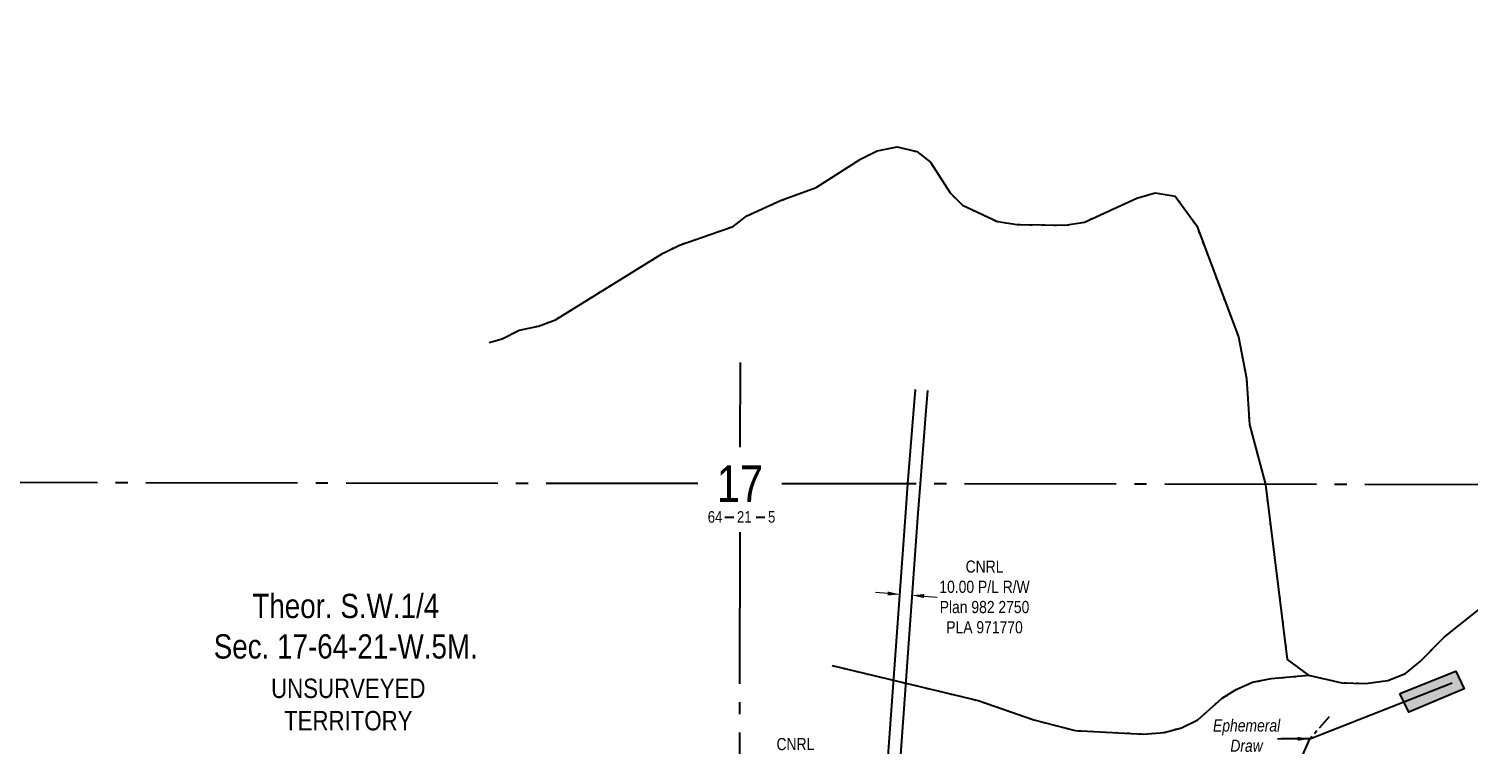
# Model space of a CAD drawing. Extents: x 487965 to 496519, y 6039746 to 6047500.
# Drawn here: x 490409 to 491597, y 6043180 to 6043770 of the extents above; entities that cross this region are included whole.
import ezdxf
from ezdxf.enums import TextEntityAlignment as Align

# ---------------------------------------------------------------- set-up
doc = ezdxf.new("R2010")
doc.units = 0
doc.header["$LTSCALE"] = 5
doc.header["$PDSIZE"] = 0.5
for name, pattern in [('foc-QUARTERLINE', [33, 25, -3, 2, -3]), ('foc-TOPO-ephemeral', [6.25, 3.125, -0.625, 0.625, -0.625, 0.625, -0.625]), ('foc-WHEELTRACKS', [2, 0.4, -1.6])]:
    doc.linetypes.add(name, pattern=pattern)
doc.layers.get('Defpoints').update_dxf_attribs({"color": 9})
for name, color, linetype in [('10', 1, 'Continuous'), ('9', 3, 'Continuous'), ('AS-UNDERLAY-H', 141, 'Continuous'), ('C-SYMBOL', 7, 'Continuous'), ('F-RW', 190, 'Continuous'), ('L-QSEC', 8, 'foc-QUARTERLINE'), ('L-SECLBL', 7, 'Continuous'), ('L-UNS-T', 3, 'Continuous'), ('T-DRAW', 143, 'foc-TOPO-ephemeral'), ('T-WATER-P3', 160, 'foc-WHEELTRACKS'), ('T-WATER-T', 170, 'Continuous')]:
    doc.layers.add(name, color=color, linetype=linetype)
doc.layers.add('F-RW-T', color=190, linetype='Continuous', lineweight=9)
doc.styles.add('175L', font='ARIALN.TTF', dxfattribs={"height": 20})
doc.styles.add('80CG', font='ARIALN.TTF', dxfattribs={"height": 10})
doc.styles.add('80L', font='ARIALN.TTF', dxfattribs={"height": 10})
doc.styles.add('foc-LtypeFont', font='ARIALN.TTF', dxfattribs={"height": 7.35})
doc.styles.add('SIMPLEX', font='ARIALN.TTF')
doc.linetypes.add('foc-TOPO-flowdirection-NOLINE', pattern='A,0,[">",foc-LtypeFont,S=0.3,R=0,X=0,Y=-0.945],-20,[">",foc-LtypeFont,S=0.3,R=0,X=0,Y=-0.945],0', length=20)
doc.dimstyles.new('Compass 5 000', dxfattribs={"dimscale": 5, "dimtxt": 9, "dimasz": 2, "dimexe": 0.2, "dimexo": 0.0625, "dimgap": 0.5, "dimtad": 0, "dimtih": 1, "dimtoh": 1, "dimzin": 0, "dimdsep": 46, "dimtxsty": '80CG', "dimcen": 0.1, "dimse1": 1, "dimse2": 1, "dimclrd": 256, "dimclrt": 256, "dimaunit": 1, "dimadec": 4, "dimazin": 0, "dimtfac": 0.06, "dimtofl": 0, "dimtmove": 0, "dimatfit": 1, "dimfxl": 0.2, "dimtolj": 1, "dimtzin": 0, "dimlwd": -1, "dimarcsym": 0})

# ---------------------------------------------------------------- blocks, each defined once
blk = doc.blocks.new('L-SECLBL')
at = {"layer": '9', "color": 7}
for p, q in [((-5.1, -27.8), (-12.3, -27.8)), ((20.7, -27.8), (13.5, -27.8))]:
    blk.add_line(p, q, dxfattribs=at)
at = {"layer": '10', "color": 2, "style": 'SIMPLEX'}
blk.add_attdef('SEC', text='', height=30, dxfattribs=at).set_placement((0, 0), align=Align.MIDDLE)
at = {"layer": '10', "color": 5, "style": '80L'}
blk.add_attdef('TWP', text='', height=9.5, dxfattribs=at).set_placement((-14.4, -27.4), align=Align.MIDDLE_RIGHT)
blk.add_attdef('RGE', text='', height=9.5, dxfattribs=at).set_placement((3.6, -27.4), align=Align.MIDDLE_CENTER)
blk.add_attdef('MER', text='', height=9.5, dxfattribs=at).set_placement((23.2, -27.4), align=Align.MIDDLE_LEFT)
blk = doc.blocks.new('*D49')
at = {"layer": 'Defpoints', "color": 0, "transparency": 16777216}
for p in [(491137.3, 6043303.2), (491126.3, 6043289.9), (491136.3, 6043289.2)]:
    blk.add_point(p, dxfattribs=at)
at = {"layer": 'F-RW-T', "transparency": 16777216}
for p, q in [((491117.3, 6043304.7), (491107.3, 6043305.4)), ((491147.3, 6043302.5), (491158.1, 6043301.8))]:
    blk.add_line(p, q, dxfattribs=at)
for points in [[(491117.4, 6043306.3), (491117.2, 6043303), (491127.3, 6043304)], [(491147.4, 6043304.2), (491147.2, 6043300.9), (491137.3, 6043303.2)]]:
    blk.add_solid(points, dxfattribs=at)
at = {"layer": 'F-RW-T', "transparency": 16777216, "insert": (491197.1, 6043301.8), "char_height": 10, "attachment_point": 5, "style": '80CG'}
blk.add_mtext('\\A1;CNRL\\P10.00 P/L R/W\\PPlan 982 2750\\PPLA 971770', dxfattribs=at)
blk = doc.blocks.new('*D112')
at = {"layer": 'Defpoints', "color": 0, "transparency": 16777216}
for p in [(491120.2, 6043078.5), (491105.9, 6043072.9), (491109.5, 6043063.6)]:
    blk.add_point(p, dxfattribs=at)
at = {"layer": 'F-RW-T', "transparency": 16777216}
for p, q in [((491090.2, 6043155.5), (491080.2, 6043155.5)), ((491116.6, 6043087.8), (491090.2, 6043155.5)), ((491127.5, 6043059.9), (491131.1, 6043050.6))]:
    blk.add_line(p, q, dxfattribs=at)
for points in [[(491118.1, 6043088.4), (491115, 6043087.2), (491120.2, 6043078.5)], [(491129, 6043060.5), (491125.9, 6043059.3), (491123.8, 6043069.2)]]:
    blk.add_solid(points, dxfattribs=at)
at = {"layer": 'F-RW-T', "transparency": 16777216, "insert": (491041.2, 6043155.5), "char_height": 10, "attachment_point": 5, "style": '80CG'}
blk.add_mtext('\\A1;CNRL\\P10.00 P/L R/W\\PPlan 072 4603\\PPLA 013957', dxfattribs=at)

msp = doc.modelspace()

# ---------------------------------------------------------------- hatches: boundary and pattern name
at = {"layer": 'AS-UNDERLAY-H'}
h = msp.add_hatch(color=256, dxfattribs=at)
h.dxf.hatch_style = 1
h.paths.add_polyline_path([(491539.455, 6043222.374), (491585.56, 6043240.667), (491592.599, 6043226.244), (491546.846, 6043206.896)])

# ---------------------------------------------------------------- linework, layer by layer
at = {"layer": 'AS-UNDERLAY-H', "flags": 128}
msp.add_lwpolyline([(491539.455, 6043222.374), (491585.56, 6043240.667), (491592.599, 6043226.244), (491546.846, 6043206.896), (491539.455, 6043222.374)], dxfattribs=at)
at = {"layer": 'F-RW'}
msp.add_lwpolyline([(491150.065, 6043471.987), (491148.483, 6043452.059), (491144.025, 6043395.003), (491142.134, 6043370.803), (491123.542, 6043110.055), (491122.63, 6043099.817), (491112.661, 6043100.535), (491113.33, 6043109.817), (491132.167, 6043371.551), (491134.001, 6043395.018), (491138.519, 6043452.832), (491140.076, 6043472.761)], dxfattribs=at)
at = {"layer": 'L-QSEC'}
for p, q in [((490995.605, 6043495.213), (490995.472, 6043425.213)), ((490960.781, 6043395.261), (490190.15, 6043396.335)), ((491800.706, 6043394.09), (491030.063, 6043395.165)), ((490995.338, 6043355.213), (490993.882, 6042591.126))]:
    msp.add_line(p, q, dxfattribs=at)
at = {"layer": 'T-DRAW', "linetype": 'foc-TOPO-flowdirection-NOLINE', "flags": 128}
msp.add_lwpolyline([(491443.321, 6043149.747), (491439.669, 6043147.938), (491454.022, 6043159.186), (491465.257, 6043184.951), (491582.745, 6043231.169)], dxfattribs=at)
at = {"layer": 'T-DRAW', "flags": 128}
msp.add_lwpolyline([(491443.321, 6043149.747), (491439.669, 6043147.938), (491454.022, 6043159.186), (491465.257, 6043184.951), (491481.371, 6043203.395)], dxfattribs=at)
at = {"layer": 'T-WATER-P3', "flags": 128}
for points in [[(491464.06, 6043237.302), (491491.595, 6043231.131), (491511.221, 6043230.59), (491529.684, 6043232.972), (491544.236, 6043238.728), (491556.226, 6043248.716), (491576.061, 6043268.709), (491610.938, 6043296.425), (491630.174, 6043318.239), (491640.896, 6043328.09), (491667.383, 6043345.756), (491678.756, 6043355.224), (491730.703, 6043408.311), (491760.365, 6043443.591), (491793.245, 6043474.498), (491812.217, 6043499.204), (491846.141, 6043530.797), (491875.921, 6043567.873), (491911.308, 6043596.533), (491950.624, 6043643.8), (492027.883, 6043718.919), (492060.623, 6043749.229), (492072.568, 6043757.897), (492096.353, 6043770.119)], [(490788.784, 6043511.702), (490799.576, 6043514.643), (490813.391, 6043521.684), (490829.304, 6043525.112), (490843.356, 6043530.286), (490931.765, 6043585.029), (490945.572, 6043591.891), (490990.005, 6043607.273), (491001.048, 6043615.91), (491028.866, 6043628.487), (491058.245, 6043639.33), (491094.955, 6043662.658), (491108.523, 6043669.53), (491125.034, 6043672.816), (491141.242, 6043668.908), (491152.547, 6043660.298), (491168.694, 6043634.888), (491178.923, 6043624.632), (491207.787, 6043611.167), (491223.988, 6043608.818), (491263.314, 6043608.155), (491279.446, 6043610.854), (491322.699, 6043630.539), (491337.807, 6043634.956), (491354.355, 6043632.236), (491372.032, 6043607.675), (491406.448, 6043516.3), (491413.038, 6043481.842), (491415.545, 6043443.857), (491428.662, 6043394.462), (491446.705, 6043250.363), (491464.06, 6043237.302)], [(491071.511, 6043245.327), (491191.931, 6043216.481), (491237.891, 6043200.517), (491271.718, 6043191.75), (491328.27, 6043188.822), (491345.199, 6043190.235), (491359.447, 6043194.08), (491372.943, 6043200.653), (491393.127, 6043218.473), (491404.421, 6043225.598), (491418.075, 6043231.506), (491433.376, 6043234.534), (491464.06, 6043237.302)]]:
    msp.add_lwpolyline(points, dxfattribs=at)
at = {"layer": 'T-WATER-P3', "linetype": 'foc-TOPO-flowdirection-NOLINE', "flags": 128}
for points in [[(491464.06, 6043237.302), (491491.595, 6043231.131), (491511.221, 6043230.59), (491529.684, 6043232.972), (491544.236, 6043238.728), (491556.226, 6043248.716), (491576.061, 6043268.709), (491610.938, 6043296.425), (491630.174, 6043318.239), (491640.896, 6043328.09), (491667.383, 6043345.756), (491678.756, 6043355.224), (491730.703, 6043408.311), (491760.365, 6043443.591), (491793.245, 6043474.498), (491812.217, 6043499.204), (491846.141, 6043530.797), (491875.921, 6043567.873), (491911.308, 6043596.533), (491950.624, 6043643.8), (492027.883, 6043718.919), (492060.623, 6043749.229), (492072.568, 6043757.897), (492096.353, 6043770.119)], [(490788.784, 6043511.702), (490799.576, 6043514.643), (490813.391, 6043521.684), (490829.304, 6043525.112), (490843.356, 6043530.286), (490931.765, 6043585.029), (490945.572, 6043591.891), (490990.005, 6043607.273), (491001.048, 6043615.91), (491028.866, 6043628.487), (491058.245, 6043639.33), (491094.955, 6043662.658), (491108.523, 6043669.53), (491125.034, 6043672.816), (491141.242, 6043668.908), (491152.547, 6043660.298), (491168.694, 6043634.888), (491178.923, 6043624.632), (491207.787, 6043611.167), (491223.988, 6043608.818), (491263.314, 6043608.155), (491279.446, 6043610.854), (491322.699, 6043630.539), (491337.807, 6043634.956), (491354.355, 6043632.236), (491372.032, 6043607.675), (491406.448, 6043516.3), (491413.038, 6043481.842), (491415.545, 6043443.857), (491428.662, 6043394.462), (491446.705, 6043250.363), (491464.06, 6043237.302)], [(491071.511, 6043245.327), (491191.931, 6043216.481), (491237.891, 6043200.517), (491271.718, 6043191.75), (491328.27, 6043188.822), (491345.199, 6043190.235), (491359.447, 6043194.08), (491372.943, 6043200.653), (491393.127, 6043218.473), (491404.421, 6043225.598), (491418.075, 6043231.506), (491433.376, 6043234.534), (491464.06, 6043237.302)]]:
    msp.add_lwpolyline(points, dxfattribs=at)

# ---------------------------------------------------------------- block references
at = {"layer": 'L-SECLBL'}
msp.add_blockref('L-SECLBL', (490995.415, 6043395.213), dxfattribs=at).add_auto_attribs({'SEC': '17', 'TWP': '64', 'RGE': '21', 'MER': '5'})

# ---------------------------------------------------------------- texts
at = {"layer": 'C-SYMBOL', "color": 3, "insert": (490670.523, 6043304.416), "char_height": 20, "width": 237.28049, "attachment_point": 2, "style": '175L'}
msp.add_mtext('Theor. S.W.1/4\\PSec. 17-64-21-W.5M.', dxfattribs=at)
at = {"layer": 'L-UNS-T', "color": 3, "insert": (490672.584, 6043213.107), "char_height": 16, "attachment_point": 5, "style": '80L'}
msp.add_mtext_dynamic_manual_height_columns('UNSURVEYED TERRITORY', width=126.41375, gutter_width=47.5, heights=[0], dxfattribs=at)
at = {"layer": 'T-WATER-T', "insert": (491385.144, 6043200.886), "char_height": 10, "attachment_point": 1, "style": '80L'}
msp.add_mtext_dynamic_manual_height_columns('\\pi0.32626;{\\fArial Narrow|b0|i1|c0|p34;Ephemeral \\P\\pi14.59297;Draw}', width=55.97995, gutter_width=50, heights=[0], dxfattribs=at)

# ---------------------------------------------------------------- dimensions: what is measured, and where the dimension line sits
at = {"layer": 'F-RW-T'}
for base, p1, p2, angle, text, picture, middle in [((491137.317, 6043303.239), (491126.29, 6043289.887), (491136.314, 6043289.172), 355.921556, 'CNRL\\P10.00 P/L R/W\\PPlan 982 2750\\PPLA 971770', '*D49', (491197.147, 6043301.759)), ((491120.21, 6043078.525), (491109.483, 6043063.637), (491105.861, 6043072.936), 111.282562, 'CNRL\\P10.00 P/L R/W\\PPlan 072 4603\\PPLA 013957', '*D112', (491041.159, 6043155.45))]:
    dim = msp.add_linear_dim(base=base, p1=p1, p2=p2, angle=angle, text=text, dimstyle='Compass 5 000', dxfattribs=at)
    dim.commit()
    dim.dimension.update_dxf_attribs({"geometry": picture, "text_midpoint": middle, "dimtype": 161})

# ---------------------------------------------------------------- leaders
at = {"layer": 'T-WATER-T', "path_type": 1}
msp.add_leader([(491465.257, 6043184.951), (491438.499, 6043184.754)], dimstyle='Compass 5 000', override={"dimgap": 0.5, "dimtad": 0}, dxfattribs=at)

doc.saveas('drawing.dxf')
